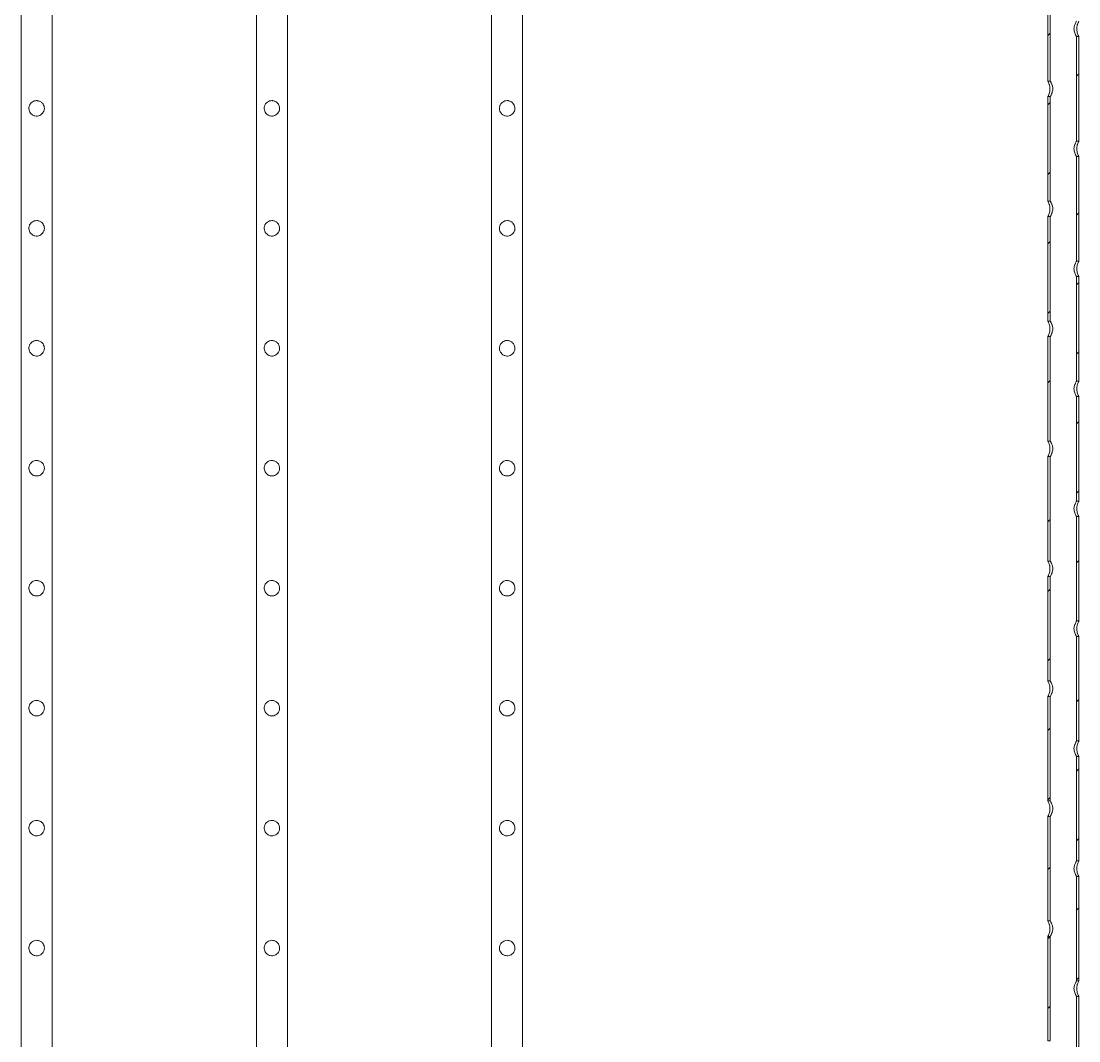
# Model space of a CAD drawing. Header units: millimetres. Extents: x 11948 to 22858, y 1146 to 11361.
# Drawn here: x 15218 to 16585, y 8890 to 10207 of the extents above; entities that cross this region are included whole.
import ezdxf

# ---------------------------------------------------------------- set-up
doc = ezdxf.new("R2010")
doc.units = ezdxf.units.MM
doc.linetypes.add('SLD-Solid', pattern=[0])
pattern_1 = [(45, (13072.54, 5639.196), (-44.9013, 44.9013), [])]

msp = doc.modelspace()

# ---------------------------------------------------------------- hatches: boundary and pattern name
at = {"linetype": 'SLD-Solid', "lineweight": 0}
h = msp.add_hatch(dxfattribs=at)
h.set_pattern_fill('ANSI31', color=256, scale=20, style=0)
h.set_pattern_definition(pattern_1)
h.paths.add_polyline_path([(16547.8, 10264.9), (16544.8, 10264.9), (16544.8, 10129.9), (16547.8, 10129.9)], flags=0)
h = msp.add_hatch(dxfattribs=at)
h.set_pattern_fill('ANSI31', color=256, scale=20, style=0)
h.set_pattern_definition(pattern_1)
h.paths.add_polyline_path([(16584.8, 10052.4), (16584.8, 10187.4), (16581.8, 10187.4), (16581.8, 10052.4)], flags=0)
h = msp.add_hatch(dxfattribs=at)
h.set_pattern_fill('ANSI31', color=256, scale=20, style=0)
h.set_pattern_definition(pattern_1)
h.paths.add_polyline_path([(16547.8, 10109.9), (16544.8, 10109.9), (16544.8, 9974.9), (16547.8, 9974.9)], flags=0)
h = msp.add_hatch(dxfattribs=at)
h.set_pattern_fill('ANSI31', color=256, scale=20, style=0)
h.set_pattern_definition(pattern_1)
h.paths.add_polyline_path([(16584.8, 9897.4), (16584.8, 10032.4), (16581.8, 10032.4), (16581.8, 9897.4)], flags=0)
h = msp.add_hatch(dxfattribs=at)
h.set_pattern_fill('ANSI31', color=256, scale=20, style=0)
h.set_pattern_definition(pattern_1)
h.paths.add_polyline_path([(16547.8, 9954.9), (16544.8, 9954.9), (16544.8, 9819.9), (16547.8, 9819.9)], flags=0)
h = msp.add_hatch(dxfattribs=at)
h.set_pattern_fill('ANSI31', color=256, scale=20, style=0)
h.set_pattern_definition(pattern_1)
h.paths.add_polyline_path([(16584.8, 9742.4), (16584.8, 9877.4), (16581.8, 9877.4), (16581.8, 9742.4)], flags=0)
h = msp.add_hatch(dxfattribs=at)
h.set_pattern_fill('ANSI31', color=256, scale=20, style=0)
h.set_pattern_definition(pattern_1)
h.paths.add_polyline_path([(16547.8, 9799.9), (16544.8, 9799.9), (16544.8, 9664.9), (16547.8, 9664.9)], flags=0)
h = msp.add_hatch(dxfattribs=at)
h.set_pattern_fill('ANSI31', color=256, scale=20, style=0)
h.set_pattern_definition(pattern_1)
h.paths.add_polyline_path([(16584.8, 9587.4), (16584.8, 9722.4), (16581.8, 9722.4), (16581.8, 9587.4)], flags=0)
h = msp.add_hatch(dxfattribs=at)
h.set_pattern_fill('ANSI31', color=256, scale=20, style=0)
h.set_pattern_definition(pattern_1)
h.paths.add_polyline_path([(16547.8, 9644.9), (16544.8, 9644.9), (16544.8, 9509.9), (16547.8, 9509.9)], flags=0)
h = msp.add_hatch(dxfattribs=at)
h.set_pattern_fill('ANSI31', color=256, scale=20, style=0)
h.set_pattern_definition(pattern_1)
h.paths.add_polyline_path([(16584.8, 9432.4), (16584.8, 9567.4), (16581.8, 9567.4), (16581.8, 9432.4)], flags=0)
h = msp.add_hatch(dxfattribs=at)
h.set_pattern_fill('ANSI31', color=256, scale=20, style=0)
h.set_pattern_definition(pattern_1)
h.paths.add_polyline_path([(16547.8, 9489.9), (16544.8, 9489.9), (16544.8, 9354.9), (16547.8, 9354.9)], flags=0)
h = msp.add_hatch(dxfattribs=at)
h.set_pattern_fill('ANSI31', color=256, scale=20, style=0)
h.set_pattern_definition(pattern_1)
h.paths.add_polyline_path([(16584.8, 9277.4), (16584.8, 9412.4), (16581.8, 9412.4), (16581.8, 9277.4)], flags=0)
h = msp.add_hatch(dxfattribs=at)
h.set_pattern_fill('ANSI31', color=256, scale=20, style=0)
h.set_pattern_definition(pattern_1)
h.paths.add_polyline_path([(16547.8, 9334.9), (16544.8, 9334.9), (16544.8, 9199.9), (16547.8, 9199.9)], flags=0)
h = msp.add_hatch(dxfattribs=at)
h.set_pattern_fill('ANSI31', color=256, scale=20, style=0)
h.set_pattern_definition(pattern_1)
h.paths.add_polyline_path([(16584.8, 9122.4), (16584.8, 9257.4), (16581.8, 9257.4), (16581.8, 9122.4)], flags=0)
h = msp.add_hatch(dxfattribs=at)
h.set_pattern_fill('ANSI31', color=256, scale=20, style=0)
h.set_pattern_definition(pattern_1)
h.paths.add_polyline_path([(16547.8, 9179.9), (16544.8, 9179.9), (16544.8, 9044.9), (16547.8, 9044.9)], flags=0)
h = msp.add_hatch(dxfattribs=at)
h.set_pattern_fill('ANSI31', color=256, scale=20, style=0)
h.set_pattern_definition(pattern_1)
h.paths.add_polyline_path([(16584.8, 8967.4), (16584.8, 9102.4), (16581.8, 9102.4), (16581.8, 8967.4)], flags=0)
h = msp.add_hatch(dxfattribs=at)
h.set_pattern_fill('ANSI31', color=256, scale=20, style=0)
h.set_pattern_definition(pattern_1)
h.paths.add_polyline_path([(16547.8, 9024.9), (16544.8, 9024.9), (16544.8, 8889.9), (16547.8, 8889.9)], flags=0)
h = msp.add_hatch(dxfattribs=at)
h.set_pattern_fill('ANSI31', color=256, scale=20, style=0)
h.set_pattern_definition(pattern_1)
h.paths.add_polyline_path([(16584.8, 8812.4), (16584.8, 8947.4), (16581.8, 8947.4), (16581.8, 8812.4)], flags=0)

# ---------------------------------------------------------------- linework, layer by layer
for p, q in [((15218.1, 10662.3), (15218.1, 7438.3)), ((15258.1, 7437.3), (15258.1, 10661.3)), ((15522.1, 10662.3), (15522.1, 7438.3)), ((15562.1, 7437.3), (15562.1, 10661.3)), ((15826.1, 10662.3), (15826.1, 7438.3)), ((15866.1, 7437.3), (15866.1, 10661.3)), ((16544.8, 10264.9), (16544.8, 10129.9)), ((16547.8, 10264.9), (16547.8, 10129.9)), ((16581.8, 10052.4), (16581.8, 10187.4)), ((16584.8, 10187.4), (16581.8, 10187.4)), ((16584.8, 10052.4), (16584.8, 10187.4)), ((16547.8, 10129.9), (16544.8, 10129.9)), ((16544.8, 10109.9), (16547.8, 10109.9)), ((16544.8, 10109.9), (16544.8, 9974.9)), ((16547.8, 10109.9), (16547.8, 9974.9)), ((16581.8, 10052.4), (16584.8, 10052.4)), ((16581.8, 9897.4), (16581.8, 10032.4)), ((16584.8, 10032.4), (16581.8, 10032.4)), ((16584.8, 9897.4), (16584.8, 10032.4)), ((16547.8, 9974.9), (16544.8, 9974.9)), ((16544.8, 9954.9), (16547.8, 9954.9)), ((16544.8, 9954.9), (16544.8, 9819.9)), ((16547.8, 9954.9), (16547.8, 9819.9)), ((16581.8, 9897.4), (16584.8, 9897.4)), ((16581.8, 9742.4), (16581.8, 9877.4)), ((16584.8, 9877.4), (16581.8, 9877.4)), ((16584.8, 9742.4), (16584.8, 9877.4)), ((16547.8, 9819.9), (16544.8, 9819.9)), ((16544.8, 9799.9), (16547.8, 9799.9)), ((16544.8, 9799.9), (16544.8, 9664.9)), ((16547.8, 9799.9), (16547.8, 9664.9)), ((16581.8, 9742.4), (16584.8, 9742.4)), ((16581.8, 9587.4), (16581.8, 9722.4)), ((16584.8, 9722.4), (16581.8, 9722.4)), ((16584.8, 9587.4), (16584.8, 9722.4)), ((16547.8, 9664.9), (16544.8, 9664.9)), ((16544.8, 9644.9), (16547.8, 9644.9)), ((16544.8, 9644.9), (16544.8, 9509.9)), ((16547.8, 9644.9), (16547.8, 9509.9)), ((16581.8, 9587.4), (16584.8, 9587.4)), ((16581.8, 9432.4), (16581.8, 9567.4)), ((16584.8, 9567.4), (16581.8, 9567.4)), ((16584.8, 9432.4), (16584.8, 9567.4)), ((16547.8, 9509.9), (16544.8, 9509.9)), ((16544.8, 9489.9), (16547.8, 9489.9)), ((16544.8, 9489.9), (16544.8, 9354.9)), ((16547.8, 9489.9), (16547.8, 9354.9)), ((16581.8, 9432.4), (16584.8, 9432.4)), ((16581.8, 9277.4), (16581.8, 9412.4)), ((16584.8, 9412.4), (16581.8, 9412.4)), ((16584.8, 9277.4), (16584.8, 9412.4)), ((16547.8, 9354.9), (16544.8, 9354.9)), ((16544.8, 9334.9), (16547.8, 9334.9)), ((16544.8, 9334.9), (16544.8, 9199.9)), ((16547.8, 9334.9), (16547.8, 9199.9)), ((16581.8, 9277.4), (16584.8, 9277.4)), ((16584.8, 9257.4), (16581.8, 9257.4)), ((16581.8, 9122.4), (16581.8, 9257.4)), ((16584.8, 9122.4), (16584.8, 9257.4)), ((16547.8, 9199.9), (16544.8, 9199.9)), ((16544.8, 9179.9), (16547.8, 9179.9)), ((16544.8, 9179.9), (16544.8, 9044.9)), ((16547.8, 9179.9), (16547.8, 9044.9)), ((16581.8, 9122.4), (16584.8, 9122.4)), ((16584.8, 9102.4), (16581.8, 9102.4)), ((16581.8, 8967.4), (16581.8, 9102.4)), ((16584.8, 8967.4), (16584.8, 9102.4)), ((16547.8, 9044.9), (16544.8, 9044.9)), ((16544.8, 9024.9), (16547.8, 9024.9)), ((16544.8, 9024.9), (16544.8, 8889.9)), ((16547.8, 9024.9), (16547.8, 8889.9)), ((16581.8, 8967.4), (16584.8, 8967.4)), ((16584.8, 8947.4), (16581.8, 8947.4)), ((16581.8, 8812.4), (16581.8, 8947.4)), ((16584.8, 8812.4), (16584.8, 8947.4)), ((16547.8, 8889.9), (16544.8, 8889.9))]:
    msp.add_line(p, q, dxfattribs=at)
for points, knots in [([(16581.8, 10207.4), (16581.7, 10207.3), (16581.6, 10207.1), (16580.8, 10205.7), (16580, 10203.9), (16579.3, 10202), (16578.7, 10200.1), (16578.4, 10197.6), (16578.7, 10194.7), (16579.5, 10192.1), (16580.3, 10190.1), (16581, 10188.8), (16581.4, 10188), (16581.7, 10187.6), (16581.8, 10187.4), (16581.8, 10187.4), (16581.8, 10187.4)], [0, 0, 0, 0, 0.095568, 0.190865, 0.293355, 0.349816, 0.408108, 0.495694, 0.583395, 0.67045, 0.772256, 0.828926, 0.887466, 0.94022, 0.994985, 1, 1, 1, 1]), ([(16584.8, 10207.4), (16584.8, 10207.3), (16584.7, 10207.1), (16583.9, 10205.6), (16583.2, 10203.7), (16582.6, 10201.8), (16582.2, 10199.7), (16582, 10196.9), (16582.4, 10193.8), (16583.2, 10191.1), (16583.9, 10189.3), (16584.4, 10188.2), (16584.7, 10187.6), (16584.8, 10187.5), (16584.8, 10187.4)], [0, 0, 0, 0, 0.098689, 0.197148, 0.30161, 0.357162, 0.41452, 0.520085, 0.613117, 0.708405, 0.815777, 0.871189, 0.928486, 1, 1, 1, 1]), ([(16544.8, 10129.9), (16544.9, 10129.8), (16545, 10129.6), (16545.7, 10128.1), (16546.4, 10126.2), (16547, 10124.3), (16547.4, 10122.2), (16547.6, 10119.4), (16547.2, 10116.3), (16546.4, 10113.6), (16545.7, 10111.8), (16545.2, 10110.7), (16544.9, 10110.1), (16544.8, 10110), (16544.8, 10109.9)], [0, 0, 0, 0, 0.098688, 0.197146, 0.301609, 0.357172, 0.414515, 0.520094, 0.613112, 0.708412, 0.815783, 0.871186, 0.928488, 1, 1, 1, 1]), ([(16547.8, 10129.9), (16547.9, 10129.8), (16548, 10129.6), (16548.8, 10128.2), (16549.6, 10126.4), (16550.3, 10124.5), (16550.9, 10122.6), (16551.2, 10120.1), (16550.9, 10117.2), (16550.1, 10114.6), (16549.3, 10112.6), (16548.6, 10111.3), (16548.2, 10110.5), (16547.9, 10110.1), (16547.8, 10109.9), (16547.8, 10109.9), (16547.8, 10109.9)], [0, 0, 0, 0, 0.095571, 0.190861, 0.293353, 0.349812, 0.408118, 0.495689, 0.58339, 0.670445, 0.772251, 0.82893, 0.88747, 0.94022, 0.994985, 1, 1, 1, 1]), ([(15238.1, 10104.8), (15237.1, 10104.7), (15235, 10104.5), (15232.2, 10103), (15230.2, 10101.1), (15229.1, 10099.1), (15228.3, 10097), (15228, 10094.2), (15228.7, 10091.2), (15230.2, 10088.5), (15232.2, 10086.6), (15234.2, 10085.5), (15236.3, 10084.8), (15239.1, 10084.6), (15242.2, 10085.4), (15244.8, 10087.1), (15246.6, 10089.2), (15247.6, 10091.3), (15248.2, 10093.4), (15248.2, 10096.2), (15247.3, 10099.1), (15245.6, 10101.7), (15243.4, 10103.4), (15241.2, 10104.3), (15239.6, 10104.7), (15238.6, 10104.7), (15238.1, 10104.8)], [0, 0, 0, 0, 0.049349, 0.098583, 0.150819, 0.179058, 0.207274, 0.260068, 0.306581, 0.354236, 0.407926, 0.436112, 0.464281, 0.515721, 0.563207, 0.612086, 0.665777, 0.694012, 0.722225, 0.772999, 0.818986, 0.8681, 0.923169, 0.950973, 0.978757, 1, 1, 1, 1]), ([(15542.1, 10104.8), (15541.1, 10104.7), (15539, 10104.5), (15536.2, 10103), (15534.2, 10101.1), (15533.1, 10099.1), (15532.3, 10097), (15532, 10094.2), (15532.7, 10091.2), (15534.2, 10088.5), (15536.2, 10086.6), (15538.2, 10085.5), (15540.3, 10084.8), (15543.1, 10084.6), (15546.2, 10085.4), (15548.8, 10087.1), (15550.6, 10089.2), (15551.6, 10091.3), (15552.2, 10093.4), (15552.2, 10096.2), (15551.3, 10099.1), (15549.6, 10101.7), (15547.4, 10103.4), (15545.2, 10104.3), (15543.6, 10104.7), (15542.6, 10104.7), (15542.1, 10104.8)], [0, 0, 0, 0, 0.049349, 0.098583, 0.150819, 0.179058, 0.207274, 0.260069, 0.306582, 0.354237, 0.407927, 0.436113, 0.464282, 0.515722, 0.563208, 0.612086, 0.665776, 0.694012, 0.722225, 0.773, 0.818987, 0.8681, 0.923169, 0.950974, 0.978757, 1, 1, 1, 1]), ([(15846.1, 10104.8), (15845.1, 10104.7), (15843, 10104.5), (15840.2, 10103), (15838.2, 10101.1), (15837.1, 10099.1), (15836.3, 10097), (15836, 10094.2), (15836.7, 10091.2), (15838.2, 10088.5), (15840.2, 10086.6), (15842.2, 10085.5), (15844.3, 10084.8), (15847.1, 10084.6), (15850.2, 10085.4), (15852.8, 10087.1), (15854.6, 10089.2), (15855.6, 10091.3), (15856.2, 10093.4), (15856.2, 10096.2), (15855.3, 10099.1), (15853.6, 10101.7), (15851.4, 10103.4), (15849.2, 10104.3), (15847.6, 10104.7), (15846.6, 10104.7), (15846.1, 10104.8)], [0, 0, 0, 0, 0.049349, 0.098583, 0.150819, 0.179058, 0.207274, 0.260069, 0.306582, 0.354237, 0.407927, 0.436113, 0.464282, 0.515722, 0.563208, 0.612087, 0.665776, 0.694013, 0.722225, 0.773, 0.818987, 0.868101, 0.923171, 0.950974, 0.978759, 1, 1, 1, 1]), ([(16581.8, 10052.4), (16581.7, 10052.3), (16581.6, 10052.1), (16580.8, 10050.7), (16580, 10048.9), (16579.3, 10047), (16578.7, 10045.1), (16578.4, 10042.6), (16578.7, 10039.7), (16579.5, 10037.1), (16580.3, 10035.1), (16581, 10033.8), (16581.4, 10033), (16581.7, 10032.6), (16581.8, 10032.4), (16581.8, 10032.4), (16581.8, 10032.4)], [0, 0, 0, 0, 0.095571, 0.190861, 0.293351, 0.349824, 0.408116, 0.495687, 0.583389, 0.670444, 0.77225, 0.828929, 0.887469, 0.940218, 0.994985, 1, 1, 1, 1]), ([(16584.8, 10052.4), (16584.8, 10052.3), (16584.7, 10052.1), (16583.9, 10050.6), (16583.2, 10048.7), (16582.6, 10046.8), (16582.2, 10044.7), (16582, 10041.9), (16582.4, 10038.8), (16583.2, 10036.1), (16583.9, 10034.3), (16584.4, 10033.2), (16584.7, 10032.6), (16584.8, 10032.5), (16584.8, 10032.4)], [0, 0, 0, 0, 0.098689, 0.197154, 0.301616, 0.357168, 0.414525, 0.52009, 0.613122, 0.708409, 0.815781, 0.871186, 0.928488, 1, 1, 1, 1]), ([(16544.8, 9974.9), (16544.9, 9974.8), (16545, 9974.6), (16545.7, 9973.1), (16546.4, 9971.2), (16547, 9969.3), (16547.4, 9967.2), (16547.6, 9964.4), (16547.2, 9961.3), (16546.4, 9958.6), (16545.7, 9956.8), (16545.2, 9955.7), (16544.9, 9955.1), (16544.8, 9955), (16544.8, 9954.9)], [0, 0, 0, 0, 0.098688, 0.19715, 0.301614, 0.357164, 0.414521, 0.520086, 0.613119, 0.708412, 0.815784, 0.871187, 0.928487, 1, 1, 1, 1]), ([(16547.8, 9974.9), (16547.9, 9974.8), (16548, 9974.6), (16548.8, 9973.2), (16549.6, 9971.4), (16550.3, 9969.5), (16550.9, 9967.6), (16551.2, 9965.1), (16550.9, 9962.2), (16550.1, 9959.6), (16549.3, 9957.6), (16548.6, 9956.3), (16548.2, 9955.5), (16547.9, 9955.1), (16547.8, 9954.9), (16547.8, 9954.9), (16547.8, 9954.9)], [0, 0, 0, 0, 0.095571, 0.190862, 0.293354, 0.349818, 0.408111, 0.49569, 0.583391, 0.670446, 0.772252, 0.828927, 0.887467, 0.940219, 0.994985, 1, 1, 1, 1]), ([(15238.1, 9949.8), (15237.1, 9949.7), (15235, 9949.5), (15232.2, 9948), (15230.2, 9946.1), (15229.1, 9944.1), (15228.3, 9942), (15228, 9939.2), (15228.7, 9936.2), (15230.2, 9933.5), (15232.2, 9931.6), (15234.2, 9930.5), (15236.3, 9929.8), (15239.1, 9929.6), (15242.2, 9930.4), (15244.8, 9932.1), (15246.6, 9934.2), (15247.6, 9936.3), (15248.2, 9938.4), (15248.2, 9941.2), (15247.3, 9944.1), (15245.6, 9946.7), (15243.4, 9948.4), (15241.2, 9949.3), (15239.6, 9949.7), (15238.6, 9949.7), (15238.1, 9949.8)], [0, 0, 0, 0, 0.049349, 0.098585, 0.150821, 0.179057, 0.207276, 0.260063, 0.306583, 0.354235, 0.407925, 0.436111, 0.464279, 0.51572, 0.563205, 0.612082, 0.665773, 0.694012, 0.722225, 0.772996, 0.818986, 0.8681, 0.923171, 0.950973, 0.978757, 1, 1, 1, 1]), ([(15542.1, 9949.8), (15541.1, 9949.7), (15539, 9949.5), (15536.2, 9948), (15534.2, 9946.1), (15533.1, 9944.1), (15532.3, 9942), (15532, 9939.2), (15532.7, 9936.2), (15534.2, 9933.5), (15536.2, 9931.6), (15538.2, 9930.5), (15540.3, 9929.8), (15543.1, 9929.6), (15546.2, 9930.4), (15548.8, 9932.1), (15550.6, 9934.2), (15551.6, 9936.3), (15552.2, 9938.4), (15552.2, 9941.2), (15551.3, 9944.1), (15549.6, 9946.7), (15547.4, 9948.4), (15545.2, 9949.3), (15543.6, 9949.7), (15542.6, 9949.7), (15542.1, 9949.8)], [0, 0, 0, 0, 0.049349, 0.098585, 0.150821, 0.179057, 0.207276, 0.260063, 0.306584, 0.354236, 0.407926, 0.436112, 0.46428, 0.51572, 0.563206, 0.612083, 0.665772, 0.694012, 0.722225, 0.772996, 0.818986, 0.8681, 0.923171, 0.950973, 0.978757, 1, 1, 1, 1]), ([(15846.1, 9949.8), (15845.1, 9949.7), (15843, 9949.5), (15840.2, 9948), (15838.2, 9946.1), (15837.1, 9944.1), (15836.3, 9942), (15836, 9939.2), (15836.7, 9936.2), (15838.2, 9933.5), (15840.2, 9931.6), (15842.2, 9930.5), (15844.3, 9929.8), (15847.1, 9929.6), (15850.2, 9930.4), (15852.8, 9932.1), (15854.6, 9934.2), (15855.6, 9936.3), (15856.2, 9938.4), (15856.2, 9941.2), (15855.3, 9944.1), (15853.6, 9946.7), (15851.4, 9948.4), (15849.2, 9949.3), (15847.6, 9949.7), (15846.6, 9949.7), (15846.1, 9949.8)], [0, 0, 0, 0, 0.04935, 0.098585, 0.150821, 0.179057, 0.207276, 0.260063, 0.306584, 0.354236, 0.407926, 0.436112, 0.46428, 0.51572, 0.563206, 0.612083, 0.665773, 0.694013, 0.722225, 0.772996, 0.818986, 0.8681, 0.923173, 0.950973, 0.978759, 1, 1, 1, 1]), ([(16581.8, 9897.4), (16581.7, 9897.3), (16581.6, 9897.1), (16580.8, 9895.7), (16580, 9893.9), (16579.3, 9892), (16578.7, 9890.1), (16578.4, 9887.6), (16578.7, 9884.7), (16579.5, 9882.1), (16580.3, 9880.1), (16581, 9878.8), (16581.4, 9878), (16581.7, 9877.6), (16581.8, 9877.4), (16581.8, 9877.4), (16581.8, 9877.4)], [0, 0, 0, 0, 0.09557, 0.190863, 0.293348, 0.349815, 0.408114, 0.495692, 0.583394, 0.670449, 0.772255, 0.828929, 0.887469, 0.940219, 0.994985, 1, 1, 1, 1]), ([(16584.8, 9897.4), (16584.8, 9897.3), (16584.7, 9897.1), (16583.9, 9895.6), (16583.2, 9893.7), (16582.6, 9891.8), (16582.2, 9889.7), (16582, 9886.9), (16582.4, 9883.8), (16583.2, 9881.1), (16583.9, 9879.3), (16584.4, 9878.2), (16584.7, 9877.6), (16584.8, 9877.5), (16584.8, 9877.4)], [0, 0, 0, 0, 0.098688, 0.197147, 0.301609, 0.357167, 0.414517, 0.520089, 0.613121, 0.708408, 0.81578, 0.871188, 0.928487, 1, 1, 1, 1]), ([(16544.8, 9819.9), (16544.9, 9819.8), (16545, 9819.6), (16545.7, 9818.1), (16546.4, 9816.2), (16547, 9814.3), (16547.4, 9812.2), (16547.6, 9809.4), (16547.2, 9806.3), (16546.4, 9803.6), (16545.7, 9801.8), (16545.2, 9800.7), (16544.9, 9800.1), (16544.8, 9800), (16544.8, 9799.9)], [0, 0, 0, 0, 0.098688, 0.19715, 0.301614, 0.357164, 0.414521, 0.520086, 0.613119, 0.708412, 0.815784, 0.871187, 0.928487, 1, 1, 1, 1]), ([(16547.8, 9819.9), (16547.9, 9819.8), (16548, 9819.6), (16548.8, 9818.2), (16549.6, 9816.4), (16550.3, 9814.5), (16550.9, 9812.6), (16551.2, 9810.1), (16550.9, 9807.2), (16550.1, 9804.6), (16549.3, 9802.6), (16548.6, 9801.3), (16548.2, 9800.5), (16547.9, 9800.1), (16547.8, 9799.9), (16547.8, 9799.9), (16547.8, 9799.9)], [0, 0, 0, 0, 0.095571, 0.190861, 0.293353, 0.349818, 0.408117, 0.495696, 0.58339, 0.670444, 0.77225, 0.828929, 0.887469, 0.940219, 0.994985, 1, 1, 1, 1]), ([(15238.1, 9794.8), (15237.1, 9794.7), (15235, 9794.5), (15232.2, 9793), (15230.2, 9791.1), (15229.1, 9789.1), (15228.3, 9787), (15228, 9784.2), (15228.7, 9781.2), (15230.2, 9778.5), (15232.2, 9776.6), (15234.2, 9775.5), (15236.3, 9774.8), (15239.1, 9774.6), (15242.2, 9775.4), (15244.8, 9777.1), (15246.6, 9779.2), (15247.6, 9781.3), (15248.2, 9783.4), (15248.2, 9786.2), (15247.3, 9789.1), (15245.6, 9791.7), (15243.4, 9793.4), (15241.2, 9794.3), (15239.6, 9794.7), (15238.6, 9794.7), (15238.1, 9794.8)], [0, 0, 0, 0, 0.04935, 0.098585, 0.150821, 0.179057, 0.207276, 0.260063, 0.306584, 0.354235, 0.407925, 0.436112, 0.464279, 0.51572, 0.563206, 0.612082, 0.665773, 0.694013, 0.722225, 0.772996, 0.818983, 0.8681, 0.923171, 0.950973, 0.978757, 1, 1, 1, 1]), ([(15542.1, 9794.8), (15541.1, 9794.7), (15539, 9794.5), (15536.2, 9793), (15534.2, 9791.1), (15533.1, 9789.1), (15532.3, 9787), (15532, 9784.2), (15532.7, 9781.2), (15534.2, 9778.5), (15536.2, 9776.6), (15538.2, 9775.5), (15540.3, 9774.8), (15543.1, 9774.6), (15546.2, 9775.4), (15548.8, 9777.1), (15550.6, 9779.2), (15551.6, 9781.3), (15552.2, 9783.4), (15552.2, 9786.2), (15551.3, 9789.1), (15549.6, 9791.7), (15547.4, 9793.4), (15545.2, 9794.3), (15543.6, 9794.7), (15542.6, 9794.7), (15542.1, 9794.8)], [0, 0, 0, 0, 0.04935, 0.098585, 0.150821, 0.179057, 0.207276, 0.260063, 0.306584, 0.354236, 0.407926, 0.436112, 0.46428, 0.51572, 0.563206, 0.612083, 0.665773, 0.694013, 0.722225, 0.772996, 0.818983, 0.8681, 0.923171, 0.950973, 0.978757, 1, 1, 1, 1]), ([(15846.1, 9794.8), (15845.1, 9794.7), (15843, 9794.5), (15840.2, 9793), (15838.2, 9791.1), (15837.1, 9789.1), (15836.3, 9787), (15836, 9784.2), (15836.7, 9781.2), (15838.2, 9778.5), (15840.2, 9776.6), (15842.2, 9775.5), (15844.3, 9774.8), (15847.1, 9774.6), (15850.2, 9775.4), (15852.8, 9777.1), (15854.6, 9779.2), (15855.6, 9781.3), (15856.2, 9783.4), (15856.2, 9786.2), (15855.3, 9789.1), (15853.6, 9791.7), (15851.4, 9793.4), (15849.2, 9794.3), (15847.6, 9794.7), (15846.6, 9794.7), (15846.1, 9794.8)], [0, 0, 0, 0, 0.04935, 0.098585, 0.150821, 0.179057, 0.207276, 0.260064, 0.306584, 0.354236, 0.407926, 0.436112, 0.46428, 0.515721, 0.563207, 0.612083, 0.665773, 0.694013, 0.722225, 0.772996, 0.818983, 0.8681, 0.923173, 0.950973, 0.978759, 1, 1, 1, 1]), ([(16581.8, 9742.4), (16581.7, 9742.3), (16581.6, 9742.1), (16580.8, 9740.7), (16580, 9738.9), (16579.3, 9737), (16578.7, 9735.1), (16578.4, 9732.6), (16578.7, 9729.7), (16579.5, 9727.1), (16580.3, 9725.1), (16581, 9723.8), (16581.4, 9723), (16581.7, 9722.6), (16581.8, 9722.4), (16581.8, 9722.4), (16581.8, 9722.4)], [0, 0, 0, 0, 0.09557, 0.190863, 0.293348, 0.349815, 0.408114, 0.495692, 0.583394, 0.670449, 0.772255, 0.828929, 0.887469, 0.940219, 0.994985, 1, 1, 1, 1]), ([(16584.8, 9742.4), (16584.8, 9742.3), (16584.7, 9742.1), (16583.9, 9740.6), (16583.2, 9738.7), (16582.6, 9736.8), (16582.2, 9734.7), (16582, 9731.9), (16582.4, 9728.8), (16583.2, 9726.1), (16583.9, 9724.3), (16584.4, 9723.2), (16584.7, 9722.6), (16584.8, 9722.5), (16584.8, 9722.4)], [0, 0, 0, 0, 0.098688, 0.197147, 0.301609, 0.357167, 0.414517, 0.520089, 0.613121, 0.708408, 0.81578, 0.871188, 0.928487, 1, 1, 1, 1]), ([(16544.8, 9664.9), (16544.9, 9664.8), (16545, 9664.6), (16545.7, 9663.1), (16546.4, 9661.2), (16547, 9659.3), (16547.4, 9657.2), (16547.6, 9654.4), (16547.2, 9651.3), (16546.4, 9648.6), (16545.7, 9646.8), (16545.2, 9645.7), (16544.9, 9645.1), (16544.8, 9645), (16544.8, 9644.9)], [0, 0, 0, 0, 0.098688, 0.19715, 0.301613, 0.357163, 0.41452, 0.520092, 0.613118, 0.708411, 0.815782, 0.871186, 0.928488, 1, 1, 1, 1]), ([(16547.8, 9664.9), (16547.9, 9664.8), (16548, 9664.6), (16548.8, 9663.2), (16549.6, 9661.4), (16550.3, 9659.5), (16550.9, 9657.6), (16551.2, 9655.1), (16550.9, 9652.2), (16550.1, 9649.6), (16549.3, 9647.6), (16548.6, 9646.3), (16548.2, 9645.5), (16547.9, 9645.1), (16547.8, 9644.9), (16547.8, 9644.9), (16547.8, 9644.9)], [0, 0, 0, 0, 0.095571, 0.190861, 0.293353, 0.349818, 0.408116, 0.495695, 0.583389, 0.67045, 0.772251, 0.82893, 0.88747, 0.940219, 0.994985, 1, 1, 1, 1]), ([(15238.1, 9639.8), (15237.1, 9639.7), (15235, 9639.5), (15232.2, 9638), (15230.2, 9636.1), (15229.1, 9634.1), (15228.3, 9632), (15228, 9629.2), (15228.7, 9626.2), (15230.2, 9623.5), (15232.2, 9621.6), (15234.2, 9620.5), (15236.3, 9619.8), (15239.1, 9619.6), (15242.2, 9620.4), (15244.8, 9622.1), (15246.6, 9624.2), (15247.6, 9626.3), (15248.2, 9628.4), (15248.2, 9631.2), (15247.3, 9634.1), (15245.6, 9636.7), (15243.4, 9638.4), (15241.2, 9639.3), (15239.6, 9639.7), (15238.6, 9639.7), (15238.1, 9639.8)], [0, 0, 0, 0, 0.049349, 0.098585, 0.150821, 0.179057, 0.207276, 0.260067, 0.306583, 0.354235, 0.407925, 0.436111, 0.46428, 0.51572, 0.563206, 0.612083, 0.665774, 0.694013, 0.722226, 0.772996, 0.818983, 0.8681, 0.923171, 0.950973, 0.978757, 1, 1, 1, 1]), ([(15542.1, 9639.8), (15541.1, 9639.7), (15539, 9639.5), (15536.2, 9638), (15534.2, 9636.1), (15533.1, 9634.1), (15532.3, 9632), (15532, 9629.2), (15532.7, 9626.2), (15534.2, 9623.5), (15536.2, 9621.6), (15538.2, 9620.5), (15540.3, 9619.8), (15543.1, 9619.6), (15546.2, 9620.4), (15548.8, 9622.1), (15550.6, 9624.2), (15551.6, 9626.3), (15552.2, 9628.4), (15552.2, 9631.2), (15551.3, 9634.1), (15549.6, 9636.7), (15547.4, 9638.4), (15545.2, 9639.3), (15543.6, 9639.7), (15542.6, 9639.7), (15542.1, 9639.8)], [0, 0, 0, 0, 0.049349, 0.098585, 0.15082, 0.179057, 0.207276, 0.260067, 0.306584, 0.354236, 0.407926, 0.436112, 0.464281, 0.515721, 0.563207, 0.612083, 0.665773, 0.694013, 0.722226, 0.772996, 0.818983, 0.8681, 0.923171, 0.950973, 0.978757, 1, 1, 1, 1]), ([(15846.1, 9639.8), (15845.1, 9639.7), (15843, 9639.5), (15840.2, 9638), (15838.2, 9636.1), (15837.1, 9634.1), (15836.3, 9632), (15836, 9629.2), (15836.7, 9626.2), (15838.2, 9623.5), (15840.2, 9621.6), (15842.2, 9620.5), (15844.3, 9619.8), (15847.1, 9619.6), (15850.2, 9620.4), (15852.8, 9622.1), (15854.6, 9624.2), (15855.6, 9626.3), (15856.2, 9628.4), (15856.2, 9631.2), (15855.3, 9634.1), (15853.6, 9636.7), (15851.4, 9638.4), (15849.2, 9639.3), (15847.6, 9639.7), (15846.6, 9639.7), (15846.1, 9639.8)], [0, 0, 0, 0, 0.049349, 0.098585, 0.150821, 0.179057, 0.207276, 0.260067, 0.306584, 0.354236, 0.407926, 0.436112, 0.464281, 0.515721, 0.563207, 0.612084, 0.665773, 0.694013, 0.722226, 0.772996, 0.818983, 0.8681, 0.923173, 0.950973, 0.978759, 1, 1, 1, 1]), ([(16581.8, 9587.4), (16581.7, 9587.3), (16581.6, 9587.1), (16580.8, 9585.7), (16580, 9583.9), (16579.3, 9582), (16578.7, 9580.1), (16578.4, 9577.6), (16578.7, 9574.7), (16579.5, 9572.1), (16580.3, 9570.1), (16581, 9568.8), (16581.4, 9568), (16581.7, 9567.6), (16581.8, 9567.4), (16581.8, 9567.4), (16581.8, 9567.4)], [0, 0, 0, 0, 0.09557, 0.190863, 0.293353, 0.34982, 0.408112, 0.495691, 0.583392, 0.670447, 0.772253, 0.828928, 0.887468, 0.94022, 0.994985, 1, 1, 1, 1]), ([(16584.8, 9587.4), (16584.8, 9587.3), (16584.7, 9587.1), (16583.9, 9585.6), (16583.2, 9583.7), (16582.6, 9581.8), (16582.2, 9579.7), (16582, 9576.9), (16582.4, 9573.8), (16583.2, 9571.1), (16583.9, 9569.3), (16584.4, 9568.2), (16584.7, 9567.6), (16584.8, 9567.5), (16584.8, 9567.4)], [0, 0, 0, 0, 0.098688, 0.197147, 0.301609, 0.357167, 0.414524, 0.520089, 0.613121, 0.708408, 0.81578, 0.871188, 0.928487, 1, 1, 1, 1]), ([(16544.8, 9509.9), (16544.9, 9509.8), (16545, 9509.6), (16545.7, 9508.1), (16546.4, 9506.2), (16547, 9504.3), (16547.4, 9502.2), (16547.6, 9499.4), (16547.2, 9496.3), (16546.4, 9493.6), (16545.7, 9491.8), (16545.2, 9490.7), (16544.9, 9490.1), (16544.8, 9490), (16544.8, 9489.9)], [0, 0, 0, 0, 0.09869, 0.197148, 0.301612, 0.357162, 0.414519, 0.520091, 0.613117, 0.70841, 0.815782, 0.871185, 0.928488, 1, 1, 1, 1]), ([(16547.8, 9509.9), (16547.9, 9509.8), (16548, 9509.6), (16548.8, 9508.2), (16549.6, 9506.4), (16550.3, 9504.5), (16550.9, 9502.6), (16551.2, 9500.1), (16550.9, 9497.2), (16550.1, 9494.6), (16549.3, 9492.6), (16548.6, 9491.3), (16548.2, 9490.5), (16547.9, 9490.1), (16547.8, 9489.9), (16547.8, 9489.9), (16547.8, 9489.9)], [0, 0, 0, 0, 0.095571, 0.190864, 0.293351, 0.349816, 0.408115, 0.495693, 0.583387, 0.670449, 0.772255, 0.82893, 0.88747, 0.940219, 0.994985, 1, 1, 1, 1]), ([(15238.1, 9484.8), (15237.1, 9484.7), (15235, 9484.5), (15232.2, 9483), (15230.2, 9481.1), (15229.1, 9479.1), (15228.3, 9477), (15228, 9474.2), (15228.7, 9471.2), (15230.2, 9468.5), (15232.2, 9466.6), (15234.2, 9465.5), (15236.3, 9464.8), (15239.1, 9464.6), (15242.2, 9465.4), (15244.8, 9467.1), (15246.6, 9469.2), (15247.6, 9471.3), (15248.2, 9473.4), (15248.2, 9476.2), (15247.3, 9479.1), (15245.6, 9481.7), (15243.4, 9483.4), (15241.2, 9484.3), (15239.6, 9484.7), (15238.6, 9484.7), (15238.1, 9484.8)], [0, 0, 0, 0, 0.04935, 0.098584, 0.15082, 0.179059, 0.207275, 0.260066, 0.306583, 0.354235, 0.407925, 0.436111, 0.46428, 0.51572, 0.563206, 0.612083, 0.665774, 0.694014, 0.722226, 0.772997, 0.818984, 0.868098, 0.923169, 0.950972, 0.978757, 1, 1, 1, 1]), ([(15542.1, 9484.8), (15541.1, 9484.7), (15539, 9484.5), (15536.2, 9483), (15534.2, 9481.1), (15533.1, 9479.1), (15532.3, 9477), (15532, 9474.2), (15532.7, 9471.2), (15534.2, 9468.5), (15536.2, 9466.6), (15538.2, 9465.5), (15540.3, 9464.8), (15543.1, 9464.6), (15546.2, 9465.4), (15548.8, 9467.1), (15550.6, 9469.2), (15551.6, 9471.3), (15552.2, 9473.4), (15552.2, 9476.2), (15551.3, 9479.1), (15549.6, 9481.7), (15547.4, 9483.4), (15545.2, 9484.3), (15543.6, 9484.7), (15542.6, 9484.7), (15542.1, 9484.8)], [0, 0, 0, 0, 0.04935, 0.098584, 0.15082, 0.179059, 0.207275, 0.260066, 0.306583, 0.354235, 0.407925, 0.436112, 0.464281, 0.515721, 0.563207, 0.612084, 0.665774, 0.694014, 0.722226, 0.772997, 0.818984, 0.868098, 0.923169, 0.950973, 0.978757, 1, 1, 1, 1]), ([(15846.1, 9484.8), (15845.1, 9484.7), (15843, 9484.5), (15840.2, 9483), (15838.2, 9481.1), (15837.1, 9479.1), (15836.3, 9477), (15836, 9474.2), (15836.7, 9471.2), (15838.2, 9468.5), (15840.2, 9466.6), (15842.2, 9465.5), (15844.3, 9464.8), (15847.1, 9464.6), (15850.2, 9465.4), (15852.8, 9467.1), (15854.6, 9469.2), (15855.6, 9471.3), (15856.2, 9473.4), (15856.2, 9476.2), (15855.3, 9479.1), (15853.6, 9481.7), (15851.4, 9483.4), (15849.2, 9484.3), (15847.6, 9484.7), (15846.6, 9484.7), (15846.1, 9484.8)], [0, 0, 0, 0, 0.04935, 0.098584, 0.15082, 0.17906, 0.207275, 0.260066, 0.306584, 0.354236, 0.407926, 0.436112, 0.464281, 0.515721, 0.563207, 0.612084, 0.665774, 0.694014, 0.722226, 0.772997, 0.818984, 0.868098, 0.923171, 0.950973, 0.978759, 1, 1, 1, 1]), ([(16581.8, 9432.4), (16581.7, 9432.3), (16581.6, 9432.1), (16580.8, 9430.7), (16580, 9428.9), (16579.3, 9427), (16578.7, 9425.1), (16578.4, 9422.6), (16578.7, 9419.7), (16579.5, 9417.1), (16580.3, 9415.1), (16581, 9413.8), (16581.4, 9413), (16581.7, 9412.6), (16581.8, 9412.4), (16581.8, 9412.4), (16581.8, 9412.4)], [0, 0, 0, 0, 0.09557, 0.190863, 0.293353, 0.34982, 0.408112, 0.495691, 0.583392, 0.670447, 0.772253, 0.828928, 0.887467, 0.940219, 0.994985, 1, 1, 1, 1]), ([(16584.8, 9432.4), (16584.8, 9432.3), (16584.7, 9432.1), (16583.9, 9430.6), (16583.2, 9428.7), (16582.6, 9426.8), (16582.2, 9424.7), (16582, 9421.9), (16582.4, 9418.8), (16583.2, 9416.1), (16583.9, 9414.3), (16584.4, 9413.2), (16584.7, 9412.6), (16584.8, 9412.5), (16584.8, 9412.4)], [0, 0, 0, 0, 0.098689, 0.197151, 0.301612, 0.357165, 0.414522, 0.520086, 0.613119, 0.708406, 0.815783, 0.871188, 0.928487, 1, 1, 1, 1]), ([(16544.8, 9354.9), (16544.9, 9354.8), (16545, 9354.6), (16545.7, 9353.1), (16546.4, 9351.2), (16547, 9349.3), (16547.4, 9347.2), (16547.6, 9344.4), (16547.2, 9341.3), (16546.4, 9338.6), (16545.7, 9336.8), (16545.2, 9335.7), (16544.9, 9335.1), (16544.8, 9335), (16544.8, 9334.9)], [0, 0, 0, 0, 0.0986894, 0.1971479, 0.3016112, 0.3571676, 0.4145178, 0.52009, 0.6131158, 0.7084088, 0.8157803, 0.871187, 0.9284873, 1, 1, 1, 1]), ([(16547.8, 9354.9), (16547.9, 9354.8), (16548, 9354.6), (16548.8, 9353.2), (16549.6, 9351.4), (16550.3, 9349.5), (16550.9, 9347.6), (16551.2, 9345.1), (16550.9, 9342.2), (16550.1, 9339.6), (16549.3, 9337.6), (16548.6, 9336.3), (16548.2, 9335.5), (16547.9, 9335.1), (16547.8, 9334.9), (16547.8, 9334.9), (16547.8, 9334.9)], [0, 0, 0, 0, 0.095571, 0.190864, 0.293351, 0.349816, 0.408115, 0.495693, 0.583394, 0.670449, 0.772255, 0.82893, 0.88747, 0.940219, 0.994985, 1, 1, 1, 1]), ([(15238.1, 9329.8), (15237.1, 9329.7), (15235, 9329.5), (15232.2, 9328), (15230.2, 9326.1), (15229.1, 9324.1), (15228.3, 9322), (15228, 9319.2), (15228.7, 9316.2), (15230.2, 9313.5), (15232.2, 9311.6), (15234.2, 9310.5), (15236.3, 9309.8), (15239.1, 9309.6), (15242.2, 9310.4), (15244.8, 9312.1), (15246.6, 9314.2), (15247.6, 9316.3), (15248.2, 9318.4), (15248.2, 9321.2), (15247.3, 9324.1), (15245.6, 9326.7), (15243.4, 9328.4), (15241.2, 9329.3), (15239.6, 9329.7), (15238.6, 9329.7), (15238.1, 9329.8)], [0, 0, 0, 0, 0.04935, 0.098584, 0.15082, 0.179059, 0.207275, 0.260066, 0.306583, 0.354235, 0.407925, 0.436111, 0.46428, 0.51572, 0.563206, 0.612083, 0.665774, 0.694014, 0.722226, 0.772997, 0.818984, 0.868098, 0.923169, 0.950972, 0.978757, 1, 1, 1, 1]), ([(15542.1, 9329.8), (15541.1, 9329.7), (15539, 9329.5), (15536.2, 9328), (15534.2, 9326.1), (15533.1, 9324.1), (15532.3, 9322), (15532, 9319.2), (15532.7, 9316.2), (15534.2, 9313.5), (15536.2, 9311.6), (15538.2, 9310.5), (15540.3, 9309.8), (15543.1, 9309.6), (15546.2, 9310.4), (15548.8, 9312.1), (15550.6, 9314.2), (15551.6, 9316.3), (15552.2, 9318.4), (15552.2, 9321.2), (15551.3, 9324.1), (15549.6, 9326.7), (15547.4, 9328.4), (15545.2, 9329.3), (15543.6, 9329.7), (15542.6, 9329.7), (15542.1, 9329.8)], [0, 0, 0, 0, 0.04935, 0.098584, 0.15082, 0.179059, 0.207275, 0.260066, 0.306583, 0.354235, 0.407925, 0.436112, 0.464281, 0.515721, 0.563207, 0.612084, 0.665774, 0.694014, 0.722226, 0.772997, 0.818984, 0.868098, 0.923169, 0.950973, 0.978757, 1, 1, 1, 1]), ([(15846.1, 9329.8), (15845.1, 9329.7), (15843, 9329.5), (15840.2, 9328), (15838.2, 9326.1), (15837.1, 9324.1), (15836.3, 9322), (15836, 9319.2), (15836.7, 9316.2), (15838.2, 9313.5), (15840.2, 9311.6), (15842.2, 9310.5), (15844.3, 9309.8), (15847.1, 9309.6), (15850.2, 9310.4), (15852.8, 9312.1), (15854.6, 9314.2), (15855.6, 9316.3), (15856.2, 9318.4), (15856.2, 9321.2), (15855.3, 9324.1), (15853.6, 9326.7), (15851.4, 9328.4), (15849.2, 9329.3), (15847.6, 9329.7), (15846.6, 9329.7), (15846.1, 9329.8)], [0, 0, 0, 0, 0.04935, 0.098584, 0.15082, 0.17906, 0.207275, 0.260066, 0.306584, 0.354236, 0.407926, 0.436112, 0.464281, 0.515721, 0.563207, 0.612084, 0.665774, 0.694014, 0.722226, 0.772997, 0.818984, 0.868098, 0.923171, 0.950973, 0.978759, 1, 1, 1, 1]), ([(16581.8, 9277.4), (16581.7, 9277.3), (16581.6, 9277.1), (16580.8, 9275.7), (16580, 9273.9), (16579.3, 9272), (16578.7, 9270.1), (16578.4, 9267.6), (16578.7, 9264.7), (16579.5, 9262.1), (16580.3, 9260.1), (16581, 9258.8), (16581.4, 9258), (16581.7, 9257.6), (16581.8, 9257.4), (16581.8, 9257.4), (16581.8, 9257.4)], [0, 0, 0, 0, 0.095571, 0.190861, 0.293351, 0.349818, 0.408117, 0.495689, 0.58339, 0.670445, 0.772251, 0.82893, 0.887467, 0.940219, 0.994985, 1, 1, 1, 1]), ([(16584.8, 9277.4), (16584.8, 9277.3), (16584.7, 9277.1), (16583.9, 9275.6), (16583.2, 9273.7), (16582.6, 9271.8), (16582.2, 9269.7), (16582, 9266.9), (16582.4, 9263.8), (16583.2, 9261.1), (16583.9, 9259.3), (16584.4, 9258.2), (16584.7, 9257.6), (16584.8, 9257.5), (16584.8, 9257.4)], [0, 0, 0, 0, 0.098688, 0.19715, 0.301612, 0.357164, 0.414521, 0.520086, 0.613118, 0.708411, 0.815783, 0.871188, 0.928487, 1, 1, 1, 1]), ([(16544.8, 9199.9), (16544.9, 9199.8), (16545, 9199.6), (16545.7, 9198.1), (16546.4, 9196.2), (16547, 9194.3), (16547.4, 9192.2), (16547.6, 9189.4), (16547.2, 9186.3), (16546.4, 9183.6), (16545.7, 9181.8), (16545.2, 9180.7), (16544.9, 9180.1), (16544.8, 9180), (16544.8, 9179.9)], [0, 0, 0, 0, 0.098688, 0.197147, 0.30161, 0.357166, 0.414517, 0.520089, 0.613122, 0.708409, 0.81578, 0.871187, 0.928487, 1, 1, 1, 1]), ([(16547.8, 9199.9), (16547.9, 9199.8), (16548, 9199.6), (16548.8, 9198.2), (16549.6, 9196.4), (16550.3, 9194.5), (16550.9, 9192.6), (16551.2, 9190.1), (16550.9, 9187.2), (16550.1, 9184.6), (16549.3, 9182.6), (16548.6, 9181.3), (16548.2, 9180.5), (16547.9, 9180.1), (16547.8, 9179.9), (16547.8, 9179.9), (16547.8, 9179.9)], [0, 0, 0, 0, 0.09557, 0.190863, 0.29335, 0.349815, 0.408114, 0.495692, 0.583394, 0.670449, 0.772255, 0.828929, 0.887469, 0.940219, 0.994985, 1, 1, 1, 1]), ([(15238.1, 9174.8), (15237.1, 9174.7), (15235, 9174.5), (15232.2, 9173), (15230.2, 9171.1), (15229.1, 9169.1), (15228.3, 9167), (15228, 9164.2), (15228.7, 9161.2), (15230.2, 9158.5), (15232.2, 9156.6), (15234.2, 9155.5), (15236.3, 9154.8), (15239.1, 9154.6), (15242.2, 9155.4), (15244.8, 9157.1), (15246.6, 9159.2), (15247.6, 9161.3), (15248.2, 9163.4), (15248.2, 9166.2), (15247.3, 9169.1), (15245.6, 9171.7), (15243.4, 9173.4), (15241.2, 9174.3), (15239.6, 9174.7), (15238.6, 9174.7), (15238.1, 9174.8)], [0, 0, 0, 0, 0.04935, 0.098583, 0.150819, 0.179059, 0.207275, 0.260065, 0.306586, 0.354234, 0.407924, 0.436111, 0.46428, 0.51572, 0.563207, 0.612084, 0.665775, 0.694014, 0.722227, 0.772994, 0.818985, 0.868099, 0.92317, 0.950973, 0.978757, 1, 1, 1, 1]), ([(15542.1, 9174.8), (15541.1, 9174.7), (15539, 9174.5), (15536.2, 9173), (15534.2, 9171.1), (15533.1, 9169.1), (15532.3, 9167), (15532, 9164.2), (15532.7, 9161.2), (15534.2, 9158.5), (15536.2, 9156.6), (15538.2, 9155.5), (15540.3, 9154.8), (15543.1, 9154.6), (15546.2, 9155.4), (15548.8, 9157.1), (15550.6, 9159.2), (15551.6, 9161.3), (15552.2, 9163.4), (15552.2, 9166.2), (15551.3, 9169.1), (15549.6, 9171.7), (15547.4, 9173.4), (15545.2, 9174.3), (15543.6, 9174.7), (15542.6, 9174.7), (15542.1, 9174.8)], [0, 0, 0, 0, 0.04935, 0.098583, 0.150819, 0.179059, 0.207275, 0.260066, 0.306586, 0.354235, 0.407925, 0.436111, 0.46428, 0.515721, 0.563208, 0.612084, 0.665774, 0.694014, 0.722227, 0.772994, 0.818985, 0.868099, 0.92317, 0.950973, 0.978757, 1, 1, 1, 1]), ([(15846.1, 9174.8), (15845.1, 9174.7), (15843, 9174.5), (15840.2, 9173), (15838.2, 9171.1), (15837.1, 9169.1), (15836.3, 9167), (15836, 9164.2), (15836.7, 9161.2), (15838.2, 9158.5), (15840.2, 9156.6), (15842.2, 9155.5), (15844.3, 9154.8), (15847.1, 9154.6), (15850.2, 9155.4), (15852.8, 9157.1), (15854.6, 9159.2), (15855.6, 9161.3), (15856.2, 9163.4), (15856.2, 9166.2), (15855.3, 9169.1), (15853.6, 9171.7), (15851.4, 9173.4), (15849.2, 9174.3), (15847.6, 9174.7), (15846.6, 9174.7), (15846.1, 9174.8)], [0, 0, 0, 0, 0.04935, 0.098583, 0.150819, 0.179059, 0.207275, 0.260066, 0.306587, 0.354235, 0.407925, 0.436112, 0.464281, 0.515721, 0.563208, 0.612085, 0.665775, 0.694015, 0.722227, 0.772994, 0.818985, 0.868099, 0.923171, 0.950973, 0.978759, 1, 1, 1, 1]), ([(16581.8, 9122.4), (16581.7, 9122.3), (16581.6, 9122.1), (16580.8, 9120.7), (16580, 9118.9), (16579.3, 9117), (16578.7, 9115.1), (16578.4, 9112.6), (16578.7, 9109.7), (16579.5, 9107.1), (16580.3, 9105.1), (16581, 9103.8), (16581.4, 9103), (16581.7, 9102.6), (16581.8, 9102.4), (16581.8, 9102.4), (16581.8, 9102.4)], [0, 0, 0, 0, 0.095571, 0.190861, 0.293351, 0.349818, 0.408117, 0.495695, 0.58339, 0.670444, 0.77225, 0.828929, 0.887469, 0.940219, 0.994985, 1, 1, 1, 1]), ([(16584.8, 9122.4), (16584.8, 9122.3), (16584.7, 9122.1), (16583.9, 9120.6), (16583.2, 9118.7), (16582.6, 9116.8), (16582.2, 9114.7), (16582, 9111.9), (16582.4, 9108.8), (16583.2, 9106.1), (16583.9, 9104.3), (16584.4, 9103.2), (16584.7, 9102.6), (16584.8, 9102.5), (16584.8, 9102.4)], [0, 0, 0, 0, 0.098688, 0.19715, 0.301612, 0.357163, 0.414521, 0.520092, 0.613117, 0.70841, 0.815782, 0.871187, 0.928488, 1, 1, 1, 1]), ([(16544.8, 9044.9), (16544.9, 9044.8), (16545, 9044.6), (16545.7, 9043.1), (16546.4, 9041.2), (16547, 9039.3), (16547.4, 9037.2), (16547.6, 9034.4), (16547.2, 9031.3), (16546.4, 9028.6), (16545.7, 9026.8), (16545.2, 9025.7), (16544.9, 9025.1), (16544.8, 9025), (16544.8, 9024.9)], [0, 0, 0, 0, 0.098688, 0.197147, 0.30161, 0.357167, 0.414524, 0.520089, 0.613122, 0.708409, 0.81578, 0.871187, 0.928487, 1, 1, 1, 1]), ([(16547.8, 9044.9), (16547.9, 9044.8), (16548, 9044.6), (16548.8, 9043.2), (16549.6, 9041.4), (16550.3, 9039.5), (16550.9, 9037.6), (16551.2, 9035.1), (16550.9, 9032.2), (16550.1, 9029.6), (16549.3, 9027.6), (16548.6, 9026.3), (16548.2, 9025.5), (16547.9, 9025.1), (16547.8, 9024.9), (16547.8, 9024.9), (16547.8, 9024.9)], [0, 0, 0, 0, 0.09557, 0.190863, 0.293355, 0.349814, 0.408113, 0.495692, 0.583393, 0.670448, 0.772254, 0.828929, 0.887469, 0.940219, 0.994985, 1, 1, 1, 1]), ([(15238.1, 9019.8), (15237.1, 9019.7), (15235, 9019.5), (15232.2, 9018), (15230.2, 9016.1), (15229.1, 9014.1), (15228.3, 9012), (15228, 9009.2), (15228.7, 9006.2), (15230.2, 9003.5), (15232.2, 9001.6), (15234.2, 9000.5), (15236.3, 8999.8), (15239.1, 8999.6), (15242.2, 9000.4), (15244.8, 9002.1), (15246.6, 9004.2), (15247.6, 9006.3), (15248.2, 9008.4), (15248.2, 9011.2), (15247.3, 9014.1), (15245.6, 9016.7), (15243.4, 9018.4), (15241.2, 9019.3), (15239.6, 9019.7), (15238.6, 9019.7), (15238.1, 9019.8)], [0, 0, 0, 0, 0.04935, 0.098583, 0.150819, 0.179059, 0.207278, 0.260065, 0.306585, 0.354234, 0.407924, 0.436112, 0.46428, 0.51572, 0.563207, 0.612084, 0.665775, 0.694011, 0.722227, 0.772994, 0.818985, 0.868099, 0.92317, 0.950973, 0.978757, 1, 1, 1, 1]), ([(15542.1, 9019.8), (15541.1, 9019.7), (15539, 9019.5), (15536.2, 9018), (15534.2, 9016.1), (15533.1, 9014.1), (15532.3, 9012), (15532, 9009.2), (15532.7, 9006.2), (15534.2, 9003.5), (15536.2, 9001.6), (15538.2, 9000.5), (15540.3, 8999.8), (15543.1, 8999.6), (15546.2, 9000.4), (15548.8, 9002.1), (15550.6, 9004.2), (15551.6, 9006.3), (15552.2, 9008.4), (15552.2, 9011.2), (15551.3, 9014.1), (15549.6, 9016.7), (15547.4, 9018.4), (15545.2, 9019.3), (15543.6, 9019.7), (15542.6, 9019.7), (15542.1, 9019.8)], [0, 0, 0, 0, 0.04935, 0.098583, 0.150819, 0.179059, 0.207278, 0.260065, 0.306586, 0.354234, 0.407924, 0.436113, 0.46428, 0.515721, 0.563207, 0.612084, 0.665774, 0.694011, 0.722227, 0.772994, 0.818985, 0.868099, 0.92317, 0.950973, 0.978757, 1, 1, 1, 1]), ([(15846.1, 9019.8), (15845.1, 9019.7), (15843, 9019.5), (15840.2, 9018), (15838.2, 9016.1), (15837.1, 9014.1), (15836.3, 9012), (15836, 9009.2), (15836.7, 9006.2), (15838.2, 9003.5), (15840.2, 9001.6), (15842.2, 9000.5), (15844.3, 8999.8), (15847.1, 8999.6), (15850.2, 9000.4), (15852.8, 9002.1), (15854.6, 9004.2), (15855.6, 9006.3), (15856.2, 9008.4), (15856.2, 9011.2), (15855.3, 9014.1), (15853.6, 9016.7), (15851.4, 9018.4), (15849.2, 9019.3), (15847.6, 9019.7), (15846.6, 9019.7), (15846.1, 9019.8)], [0, 0, 0, 0, 0.04935, 0.098583, 0.150819, 0.179059, 0.207278, 0.260065, 0.306586, 0.354235, 0.407925, 0.436113, 0.464281, 0.515721, 0.563208, 0.612085, 0.665775, 0.694011, 0.722227, 0.772994, 0.818985, 0.868099, 0.923171, 0.950973, 0.978759, 1, 1, 1, 1]), ([(16581.8, 8967.4), (16581.7, 8967.3), (16581.6, 8967.1), (16580.8, 8965.7), (16580, 8963.9), (16579.3, 8962), (16578.7, 8960.1), (16578.4, 8957.6), (16578.7, 8954.7), (16579.5, 8952.1), (16580.3, 8950.1), (16581, 8948.8), (16581.4, 8948), (16581.7, 8947.6), (16581.8, 8947.4), (16581.8, 8947.4), (16581.8, 8947.4)], [0, 0, 0, 0, 0.095571, 0.190865, 0.293349, 0.349816, 0.408115, 0.495694, 0.583388, 0.67045, 0.77225, 0.828929, 0.887469, 0.940219, 0.994985, 1, 1, 1, 1]), ([(16584.8, 8967.4), (16584.8, 8967.3), (16584.7, 8967.1), (16583.9, 8965.6), (16583.2, 8963.7), (16582.6, 8961.8), (16582.2, 8959.7), (16582, 8956.9), (16582.4, 8953.8), (16583.2, 8951.1), (16583.9, 8949.3), (16584.4, 8948.2), (16584.7, 8947.6), (16584.8, 8947.5), (16584.8, 8947.4)], [0, 0, 0, 0, 0.09869, 0.197148, 0.30161, 0.357162, 0.414519, 0.520091, 0.613116, 0.70841, 0.815781, 0.871186, 0.928488, 1, 1, 1, 1])]:
    msp.add_open_spline(points, degree=3, knots=knots, dxfattribs=at)

doc.saveas('drawing.dxf')
